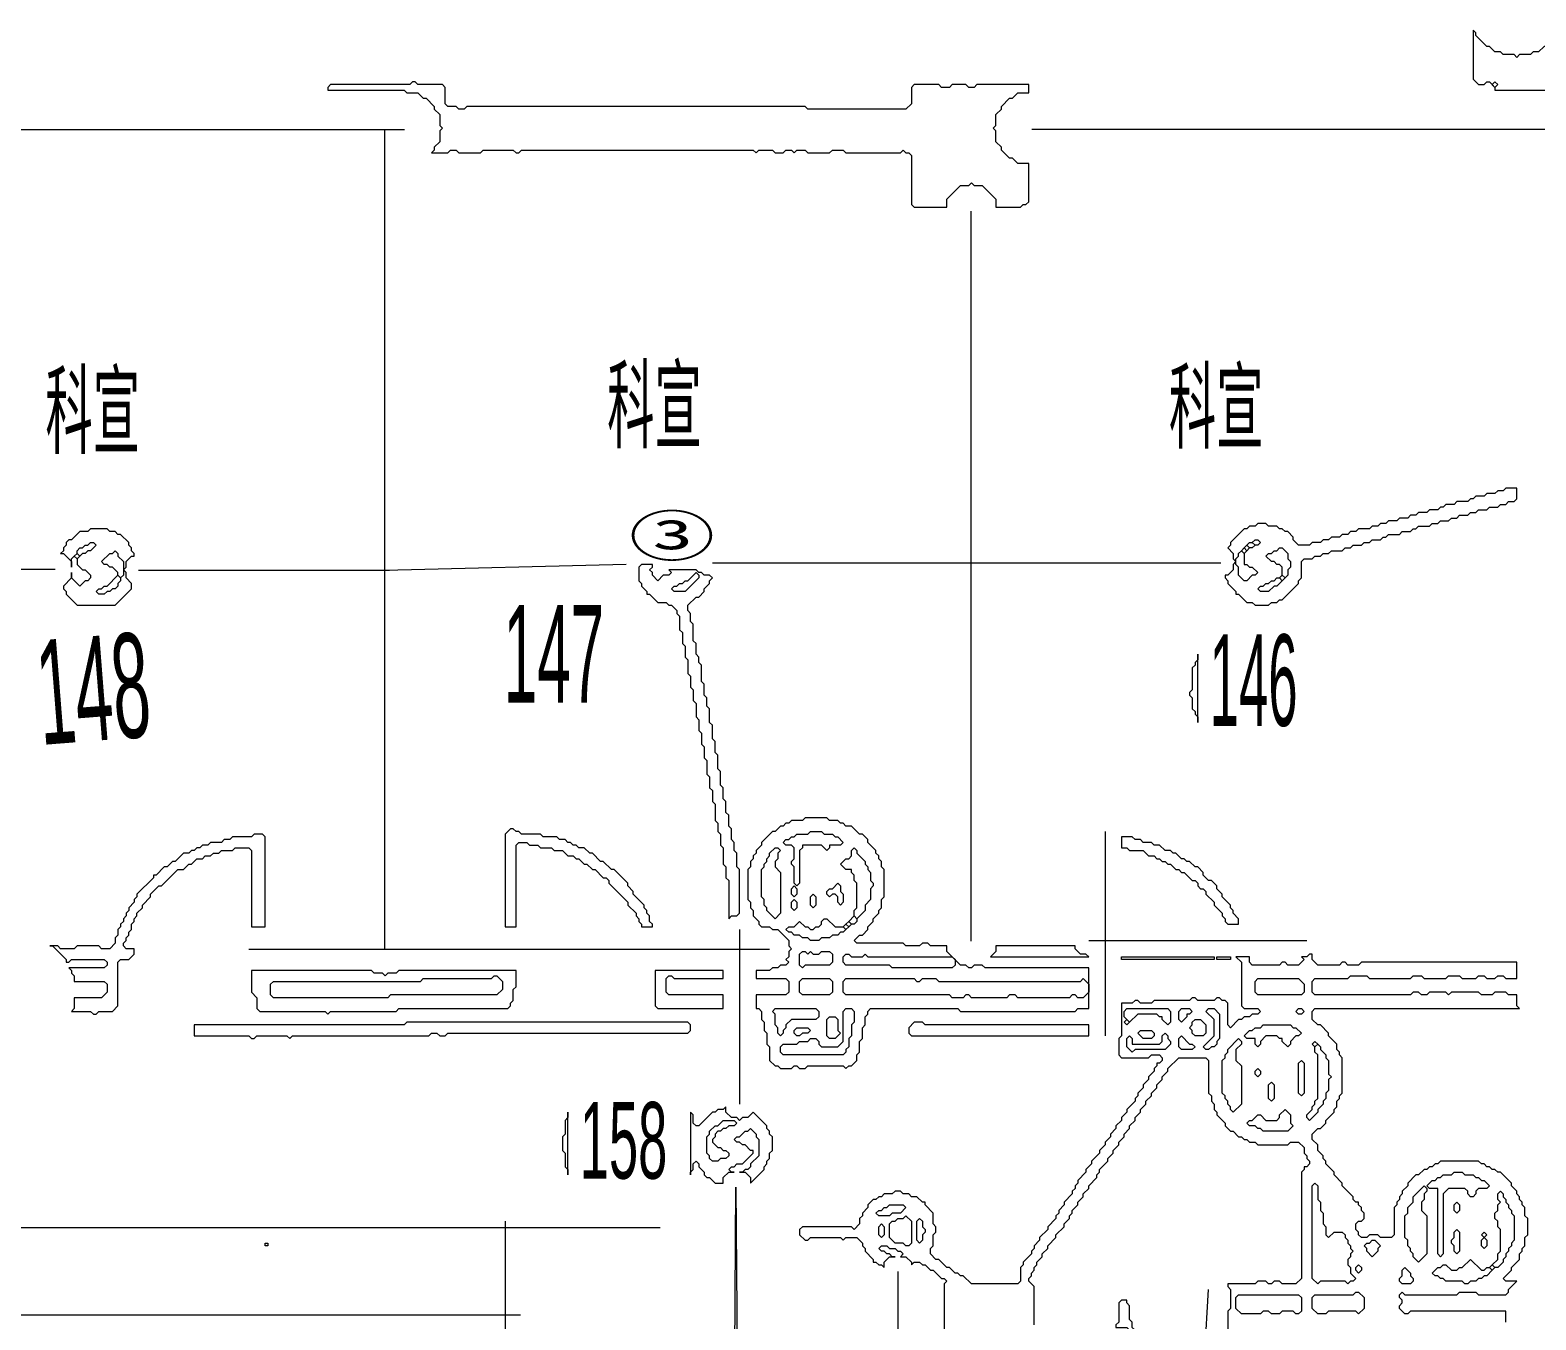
# Model space of a CAD drawing. Header units: millimetres. Extents: x 1 to 419, y 0 to 297.
# Drawn here: x 251.41 to 299.77, y 185.29 to 226.73 of the extents above; entities that cross this region are included whole.
import ezdxf

# ---------------------------------------------------------------- set-up
doc = ezdxf.new("R2010")
doc.units = ezdxf.units.MM
for name, color, linetype, lineweight in [('OCR_TEXT', 6, 'CONTINUOUS', 0), ('TRACE_CURVE', 6, 'CONTINUOUS', 0), ('TRACE_STRAIGHT', 5, 'CONTINUOUS', 0), ('TRACE_TEXT_SYMBOL', 6, 'CONTINUOUS', 0)]:
    doc.layers.add(name, color=color, linetype=linetype, lineweight=lineweight)
doc.styles.add('wqy-unicode', font='wqy-unicode')

msp = doc.modelspace()

# ---------------------------------------------------------------- linework, layer by layer
at = {"layer": 'TRACE_CURVE', "color": 6}
for points in [[(292.498, 197.042), (292.411, 196.955), (292.236, 196.955), (292.323, 196.867), (292.148, 196.692), (291.798, 196.692), (291.71, 196.779), (291.622, 196.779), (291.535, 196.692), (290.659, 196.692), (290.572, 196.779), (290.572, 196.955), (290.134, 196.955), (290.309, 196.779), (290.309, 195.378), (290.396, 195.291), (290.834, 195.291), (290.922, 195.203), (290.834, 195.116), (290.659, 195.116), (290.572, 195.028), (290.396, 195.028), (290.309, 194.94), (290.221, 194.94), (289.959, 194.678), (289.871, 194.765), (289.871, 195.466), (289.783, 195.553), (289.696, 195.553), (289.608, 195.641), (289.521, 195.641), (289.433, 195.553), (288.908, 195.553), (288.82, 195.641), (288.733, 195.641), (288.645, 195.553), (287.506, 195.553), (287.419, 195.466), (287.069, 195.466), (286.981, 195.553), (286.893, 195.553), (286.806, 195.466), (286.456, 195.466), (286.456, 194.415), (286.368, 194.327), (286.368, 193.802), (286.456, 193.714), (287.331, 193.714), (287.419, 193.802), (287.682, 193.802), (287.769, 193.714), (287.769, 193.627), (287.682, 193.539), (287.594, 193.539), (287.594, 193.452), (287.506, 193.364), (287.506, 193.277), (287.331, 193.101), (287.331, 193.014), (287.156, 192.839), (287.156, 192.751), (286.981, 192.576), (286.981, 192.488), (286.893, 192.401)], [(297.928, 195.816), (297.052, 195.816), (296.965, 195.729), (296.877, 195.816), (296.351, 195.816), (296.264, 195.729), (296.089, 195.729), (296.001, 195.816), (295.826, 195.816), (295.738, 195.729), (292.673, 195.729), (292.586, 195.816), (292.586, 196.166), (292.673, 196.254), (293.724, 196.254), (293.812, 196.342), (294.337, 196.342), (294.425, 196.254), (295.738, 196.254), (295.826, 196.342), (296.089, 196.342), (296.176, 196.254), (296.877, 196.254), (296.965, 196.342), (297.315, 196.342), (297.402, 196.254), (297.84, 196.254), (297.928, 196.342), (298.103, 196.342), (298.191, 196.254), (298.453, 196.254), (298.541, 196.342), (298.716, 196.342), (298.804, 196.254), (299.154, 196.254), (299.154, 196.779), (294.162, 196.779), (294.075, 196.692), (293.724, 196.692), (293.637, 196.779), (293.549, 196.779), (293.462, 196.692), (292.761, 196.692), (292.586, 196.867), (292.586, 197.042), (292.498, 197.042)], [(294.775, 187.934), (294.688, 188.022), (294.425, 188.022), (294.337, 187.934), (294.162, 187.934), (294.075, 188.022), (294.075, 188.11), (293.987, 188.197), (293.987, 188.372), (294.075, 188.46), (294.162, 188.46), (294.25, 188.548), (294.25, 188.723), (294.162, 188.81), (294.162, 188.898), (294.075, 188.985), (294.075, 189.073), (293.987, 189.073), (293.899, 189.161), (293.899, 189.248), (293.549, 189.598), (293.549, 189.686), (293.286, 189.949), (293.286, 190.036), (293.024, 190.299), (293.024, 190.387), (292.936, 190.474), (292.936, 190.562), (292.761, 190.737), (292.761, 190.912), (292.586, 191.087), (292.586, 191.262), (292.761, 191.437), (292.849, 191.437), (293.024, 191.613), (293.024, 191.7), (293.286, 191.963), (293.286, 192.05), (293.374, 192.138), (293.374, 192.313), (293.462, 192.401), (293.462, 192.488), (293.549, 192.576), (293.549, 193.714), (293.462, 193.802), (293.462, 193.89), (293.374, 193.977), (293.374, 194.152), (293.111, 194.415), (293.111, 194.503), (292.849, 194.765), (292.761, 194.765), (292.586, 194.94), (292.586, 195.203), (292.673, 195.291), (299.241, 195.291), (299.154, 195.378), (299.154, 195.729), (298.891, 195.729), (298.804, 195.816), (298.453, 195.816), (298.366, 195.729), (298.015, 195.729), (297.928, 195.816)], [(285.667, 189.861), (285.667, 189.949), (285.755, 190.036), (285.755, 190.124), (286.018, 190.387), (286.018, 190.474), (286.193, 190.649), (286.193, 190.737), (286.368, 190.912), (286.368, 191), (286.543, 191.175), (286.543, 191.262), (286.718, 191.437), (286.718, 191.525), (286.893, 191.7), (286.893, 191.788), (287.069, 191.963), (287.069, 192.05), (287.244, 192.226), (287.244, 192.313), (287.419, 192.488), (287.419, 192.576), (287.594, 192.751), (287.594, 192.839), (287.769, 193.014), (287.769, 193.101), (287.944, 193.277), (287.944, 193.364), (288.295, 193.714), (289.17, 193.714), (289.258, 193.627), (289.258, 192.576), (289.346, 192.488), (289.346, 192.313), (289.433, 192.226), (289.433, 192.05), (289.521, 191.963), (289.521, 191.875), (289.783, 191.613), (289.783, 191.525), (289.959, 191.35), (290.046, 191.35), (290.221, 191.175), (290.309, 191.175), (290.396, 191.087), (290.484, 191.087), (290.572, 191), (290.747, 191), (290.834, 190.912), (291.798, 190.912), (291.885, 191), (292.148, 191), (292.323, 190.824), (292.323, 190.649), (292.411, 190.562), (292.411, 190.474), (292.498, 190.387), (292.498, 190.299), (292.411, 190.211), (292.323, 190.211), (292.323, 190.124), (292.236, 190.036), (292.236, 186.621), (292.06, 186.446)], [(286.893, 192.401), (286.893, 192.313), (286.631, 192.05), (286.631, 191.963), (286.456, 191.788), (286.456, 191.7), (286.28, 191.525), (286.28, 191.437), (286.105, 191.262), (286.105, 191.175), (285.93, 191), (285.93, 190.912), (285.755, 190.737), (285.755, 190.649), (285.492, 190.387), (285.492, 190.299), (285.317, 190.124), (285.317, 190.036), (285.054, 189.774), (285.054, 189.686), (284.967, 189.598), (284.967, 189.511), (284.879, 189.423), (284.879, 189.336), (284.617, 189.073), (284.617, 188.985), (284.441, 188.81), (284.441, 188.723), (284.354, 188.635), (284.354, 188.548), (284.091, 188.285), (284.091, 188.197), (283.828, 187.934), (283.828, 187.847), (283.653, 187.672), (283.653, 187.584), (283.566, 187.497), (283.566, 187.409), (283.303, 187.146), (283.303, 187.059), (283.215, 186.971), (283.215, 186.533), (283.128, 186.446), (281.639, 186.446), (281.376, 186.708), (281.289, 186.708), (281.201, 186.796), (281.114, 186.796), (280.938, 186.971), (280.851, 186.971), (280.588, 187.234), (280.501, 187.234), (280.325, 187.409), (280.325, 187.584), (280.413, 187.672), (280.413, 188.022), (280.501, 188.11), (280.501, 188.285), (280.413, 188.372), (280.413, 188.723), (280.15, 188.985), (280.15, 189.073), (280.063, 189.073), (279.888, 189.248)], [(295.388, 186.008), (295.388, 186.095), (295.476, 186.183), (295.563, 186.095), (297.227, 186.095), (297.315, 186.183), (297.84, 186.183), (297.928, 186.095), (298.804, 186.095), (298.891, 186.183), (298.891, 186.271), (299.154, 186.533), (298.804, 186.533), (298.716, 186.621), (298.979, 186.884), (298.979, 186.971), (299.241, 187.234), (299.241, 187.409), (299.329, 187.497), (299.329, 187.584), (299.417, 187.672), (299.417, 187.934), (299.504, 188.022), (299.504, 188.548), (299.417, 188.635), (299.417, 188.898), (299.329, 188.985), (299.329, 189.073), (299.241, 189.161), (299.241, 189.248), (299.154, 189.336), (299.154, 189.423), (298.979, 189.598), (298.979, 189.686), (298.628, 190.036), (298.541, 190.036), (298.453, 190.124), (298.366, 190.124), (298.278, 190.211), (298.191, 190.211), (298.103, 190.299), (298.015, 190.299), (297.928, 190.387), (296.702, 190.387), (296.614, 190.299), (296.527, 190.299), (296.439, 190.211), (296.351, 190.211), (296.264, 190.124), (296.176, 190.124), (296.001, 189.949), (295.914, 189.949), (295.651, 189.686), (295.651, 189.598), (295.476, 189.423), (295.476, 189.336), (295.388, 189.248), (295.388, 189.161), (295.301, 189.073), (295.301, 188.985), (295.213, 188.898), (295.213, 188.022), (295.125, 187.934), (294.775, 187.934)], [(283.653, 185.132), (283.653, 186.358), (283.478, 186.533), (283.478, 186.621), (283.566, 186.708), (283.566, 186.796), (283.653, 186.884), (283.653, 186.971), (283.741, 187.059), (283.741, 187.146), (283.916, 187.321), (283.916, 187.409), (284.091, 187.584), (284.091, 187.672), (284.354, 187.934), (284.354, 188.022), (284.617, 188.285), (284.617, 188.372), (284.792, 188.548), (284.792, 188.635), (284.879, 188.723), (284.879, 188.81), (285.054, 188.985), (285.054, 189.073), (285.23, 189.248), (285.23, 189.336), (285.405, 189.511), (285.405, 189.598), (285.667, 189.861)], [(279.888, 189.248), (279.712, 189.248), (279.625, 189.336), (279.45, 189.336), (279.362, 189.423), (279.187, 189.423), (279.099, 189.336), (278.837, 189.336), (278.749, 189.248), (278.661, 189.248), (278.574, 189.161), (278.486, 189.161), (278.311, 188.985), (278.311, 188.898), (278.136, 188.723), (278.136, 188.635), (278.048, 188.548), (278.048, 188.372), (277.873, 188.197), (277.786, 188.285), (276.209, 188.285), (276.122, 188.197), (276.122, 188.022), (276.297, 187.847), (276.385, 187.847), (276.472, 187.934), (277.435, 187.934), (277.523, 187.847), (277.611, 187.934), (277.961, 187.934), (278.136, 187.759), (278.136, 187.672), (278.224, 187.584), (278.224, 187.497), (278.486, 187.234), (278.486, 187.146), (278.574, 187.146), (278.661, 187.059), (278.749, 187.059), (278.837, 186.971), (278.837, 187.146), (279.012, 187.321), (279.187, 187.321), (279.099, 187.321), (279.012, 187.409), (278.924, 187.409), (278.837, 187.497), (278.749, 187.497), (278.661, 187.584), (278.749, 187.672), (278.924, 187.672), (279.012, 187.584), (279.187, 187.584), (279.275, 187.497), (279.362, 187.497), (279.45, 187.409), (279.362, 187.321), (279.537, 187.321), (279.712, 187.146), (279.712, 187.059), (279.8, 187.146), (279.975, 187.146), (280.063, 187.059), (280.15, 187.059)], [(280.15, 187.059), (280.325, 186.884), (280.413, 186.884), (280.676, 186.621), (280.763, 186.621), (280.851, 186.533), (280.763, 186.446), (280.763, 177.426)], [(292.06, 186.446), (291.622, 186.446), (291.535, 186.533), (291.36, 186.533), (291.272, 186.446), (291.185, 186.446), (291.097, 186.533), (290.834, 186.533), (290.747, 186.446), (289.871, 186.446), (289.871, 186.358), (289.959, 186.271), (289.959, 185.658), (289.871, 185.57), (289.871, 184.869)], [(298.804, 185.22), (298.804, 185.57), (295.738, 185.57), (295.651, 185.482), (295.563, 185.482), (295.388, 185.658), (295.388, 185.745), (295.476, 185.833), (295.476, 185.92), (295.388, 186.008)]]:
    msp.add_lwpolyline(points, dxfattribs=at)
for points in [[(290.747, 196.166), (290.834, 196.254), (292.148, 196.254), (292.323, 196.079), (292.323, 195.816), (292.236, 195.729), (290.834, 195.729), (290.747, 195.816)], [(286.543, 195.203), (286.631, 195.291), (287.944, 195.291), (288.032, 195.203), (288.032, 194.853), (287.944, 194.765), (287.769, 194.94), (287.769, 195.028), (287.682, 195.028), (287.594, 195.116), (286.981, 195.116), (286.718, 194.853), (286.543, 195.028)], [(286.543, 194.853), (286.631, 194.94), (286.718, 194.853), (286.631, 194.765)], [(288.295, 195.203), (288.382, 195.291), (288.645, 195.291), (288.733, 195.203), (288.645, 195.116), (288.557, 195.116), (288.557, 195.028), (288.382, 194.853), (288.295, 194.94)], [(288.733, 194.853), (288.82, 194.94), (288.995, 194.94), (289.17, 194.765), (289.17, 194.503), (289.083, 194.415), (288.82, 194.415), (288.733, 194.503), (288.733, 194.59), (288.645, 194.678), (288.733, 194.765)], [(289.17, 195.203), (289.258, 195.291), (289.433, 195.291), (289.608, 195.116), (289.608, 194.327), (289.521, 194.24), (289.521, 194.152), (289.433, 194.065), (289.346, 194.065), (289.258, 193.977), (289.17, 193.977), (289.083, 194.065), (289.433, 194.415), (289.433, 194.94)], [(292.06, 195.203), (292.148, 195.291), (292.236, 195.291), (292.323, 195.203), (292.236, 195.116), (292.148, 195.116)], [(287.769, 194.415), (287.857, 194.503), (287.944, 194.415), (287.944, 194.327), (288.032, 194.24), (288.032, 194.152), (287.857, 193.977), (286.893, 193.977), (286.806, 193.89), (286.631, 194.065), (286.631, 194.327), (286.718, 194.415), (286.806, 194.327), (286.806, 194.152), (287.682, 194.152), (287.769, 194.24)], [(286.981, 194.503), (287.069, 194.59), (287.419, 194.59), (287.506, 194.503), (287.506, 194.415), (287.419, 194.327), (287.156, 194.327)], [(288.295, 194.327), (288.382, 194.415), (288.645, 194.152), (288.733, 194.152), (288.82, 194.065), (288.733, 193.977), (288.382, 193.977), (288.295, 194.065)], [(290.922, 194.678), (291.009, 194.765), (291.885, 194.765), (291.973, 194.678), (292.06, 194.678), (292.236, 194.503), (292.148, 194.415), (292.06, 194.415), (291.885, 194.24), (291.885, 194.152), (291.798, 194.065), (291.622, 194.24), (291.622, 194.327), (291.535, 194.327), (291.447, 194.415), (291.097, 194.415), (290.922, 194.24), (290.922, 194.152), (290.834, 194.065), (290.747, 194.152), (290.747, 194.327), (290.484, 194.327), (290.396, 194.415), (290.572, 194.59), (290.659, 194.59), (290.747, 194.678)], [(290.221, 194.327), (290.309, 194.24), (290.309, 194.152), (290.134, 193.977), (290.134, 193.627), (290.309, 193.452), (290.309, 192.226), (290.046, 191.963), (289.959, 192.05), (289.959, 192.138), (289.871, 192.226), (289.871, 192.313), (289.783, 192.401), (289.783, 192.488), (289.696, 192.576), (289.696, 193.627), (289.783, 193.714), (289.783, 193.802), (289.871, 193.89), (289.871, 193.977)], [(292.673, 194.065), (292.761, 194.152), (292.849, 194.065), (292.849, 193.977), (293.024, 193.802), (293.024, 193.714), (293.111, 193.627), (293.111, 193.189), (293.199, 193.101), (293.111, 193.014), (293.111, 192.664), (293.024, 192.576), (293.024, 192.401), (292.936, 192.313), (292.936, 192.226), (292.761, 192.05), (292.761, 191.963), (292.498, 191.7), (292.411, 191.788), (292.411, 191.875), (292.586, 192.05), (292.586, 192.138), (292.673, 192.226), (292.673, 192.313), (292.761, 192.401), (292.761, 193.802), (292.673, 193.89)], [(292.586, 194.152), (292.673, 194.24), (292.761, 194.152), (292.673, 194.065)], [(292.148, 193.539), (292.236, 193.627), (292.323, 193.539), (292.323, 192.576), (292.236, 192.488), (292.148, 192.576)], [(290.747, 193.277), (290.834, 193.364), (290.922, 193.277), (290.922, 193.189), (290.834, 193.101), (290.747, 193.189)], [(291.185, 192.839), (291.272, 192.926), (291.36, 192.839), (291.36, 192.401), (291.272, 192.313), (291.185, 192.401)], [(291.71, 192.05), (291.885, 191.875), (291.885, 191.613), (291.973, 191.525), (291.798, 191.35), (291.009, 191.35), (290.922, 191.437), (290.834, 191.437), (290.747, 191.525), (290.572, 191.525), (290.484, 191.613), (290.572, 191.7), (290.659, 191.7), (290.834, 191.875), (290.922, 191.875), (291.097, 191.7), (291.447, 191.7), (291.535, 191.788), (291.535, 191.875)], [(292.586, 189.598), (292.673, 189.686), (292.761, 189.598), (292.761, 189.161), (292.849, 189.073), (292.849, 188.81), (292.936, 188.723), (292.936, 188.372), (293.024, 188.285), (293.024, 188.022), (293.111, 187.934), (293.286, 188.11), (293.549, 188.11), (293.637, 188.022), (293.637, 187.934), (293.724, 187.847), (293.724, 187.759), (293.812, 187.672), (293.812, 187.584), (293.899, 187.497), (293.812, 187.409), (293.812, 187.321), (293.724, 187.234), (293.724, 187.059), (293.812, 186.971), (293.812, 186.796), (293.987, 186.621), (293.899, 186.533), (293.812, 186.533), (293.724, 186.446), (293.637, 186.533), (292.849, 186.533), (292.761, 186.446), (292.586, 186.621)], [(296.176, 189.598), (296.264, 189.511), (296.264, 189.423), (296.176, 189.336), (296.176, 189.161), (296.089, 189.073), (296.089, 188.81), (296.264, 188.635), (296.264, 187.409), (296.001, 187.146), (295.826, 187.321), (295.826, 187.409), (295.738, 187.497), (295.738, 187.584), (295.651, 187.672), (295.651, 187.847), (295.563, 187.934), (295.563, 188.635), (295.651, 188.723), (295.651, 188.898), (295.826, 189.073), (295.826, 189.248)], [(297.052, 189.949), (297.14, 190.036), (297.402, 190.036), (297.49, 189.949), (297.753, 189.949), (297.84, 189.861), (297.928, 189.861), (298.015, 189.774), (298.103, 189.774), (298.278, 189.598), (298.191, 189.511), (297.928, 189.511), (297.84, 189.423), (297.84, 189.336), (297.753, 189.248), (297.665, 189.248), (297.578, 189.336), (297.578, 189.423), (297.49, 189.511), (296.965, 189.511), (296.789, 189.336), (296.789, 187.409), (296.702, 187.321), (296.614, 187.409), (296.614, 189.511), (296.351, 189.511), (296.264, 189.598), (296.439, 189.774), (296.527, 189.774), (296.614, 189.861), (296.702, 189.861), (296.789, 189.949)], [(298.541, 189.336), (298.628, 189.423), (298.716, 189.336), (298.716, 189.248), (298.804, 189.161), (298.804, 189.073), (298.891, 188.985), (298.891, 188.898), (298.979, 188.81), (298.979, 188.723), (299.066, 188.635), (299.066, 187.847), (298.979, 187.759), (298.979, 187.672), (298.891, 187.584), (298.891, 187.497), (298.804, 187.409), (298.804, 187.321), (298.716, 187.234), (298.716, 187.146), (298.541, 186.971), (298.453, 186.971), (298.366, 187.059), (298.541, 187.234), (298.541, 187.409), (298.628, 187.497), (298.628, 188.197), (298.541, 188.285), (298.541, 188.46), (298.453, 188.548), (298.453, 188.723), (298.541, 188.81), (298.541, 188.985), (298.628, 189.073), (298.541, 189.161)], [(278.924, 188.898), (279.012, 188.985), (279.45, 188.985), (279.537, 188.898), (279.362, 188.723), (279.099, 188.723), (279.012, 188.635), (278.661, 188.635), (278.574, 188.723), (278.661, 188.81), (278.749, 188.81), (278.837, 188.898)], [(279.45, 188.548), (279.537, 188.635), (279.712, 188.46), (279.712, 187.759), (279.625, 187.672), (279.537, 187.672), (279.45, 187.759), (279.187, 187.759), (279.012, 187.934), (279.012, 188.372), (279.099, 188.46), (279.187, 188.46), (279.275, 188.548)], [(297.14, 188.985), (297.227, 189.073), (297.315, 188.985), (297.315, 188.81), (297.227, 188.723), (297.14, 188.81)], [(278.661, 188.285), (278.749, 188.372), (278.837, 188.285), (278.837, 188.022), (278.749, 187.934), (278.661, 188.022)], [(279.888, 188.46), (279.975, 188.548), (280.063, 188.46), (280.063, 188.285), (280.15, 188.197), (280.15, 188.11), (280.063, 188.022), (280.063, 187.847), (279.975, 187.759), (279.888, 187.847)], [(297.14, 188.11), (297.227, 188.197), (297.315, 188.11), (297.315, 187.497), (297.227, 187.409), (297.14, 187.497), (297.14, 187.672), (297.052, 187.759), (297.052, 187.847), (297.14, 187.934)], [(294.425, 187.759), (294.512, 187.847), (294.6, 187.847), (294.775, 187.672), (294.688, 187.584), (294.688, 187.497), (294.512, 187.321), (294.337, 187.497), (294.337, 187.584), (294.25, 187.672), (294.337, 187.759)], [(298.015, 188.022), (298.103, 188.11), (298.191, 188.022), (298.103, 187.934)], [(298.015, 187.847), (298.103, 187.934), (298.191, 187.847), (298.191, 187.672), (298.103, 187.584), (298.015, 187.672)], [(297.665, 187.234), (298.015, 186.884), (298.103, 186.884), (298.191, 186.971), (298.278, 186.971), (298.366, 186.884), (298.191, 186.708), (298.103, 186.708), (298.015, 186.621), (297.928, 186.621), (297.84, 186.533), (297.665, 186.533), (297.578, 186.446), (297.49, 186.446), (297.402, 186.533), (296.877, 186.533), (296.789, 186.621), (296.702, 186.621), (296.614, 186.708), (296.527, 186.708), (296.439, 186.796), (296.614, 186.971), (296.702, 186.971), (296.789, 187.059), (296.877, 187.059), (297.052, 186.884), (297.227, 186.884), (297.315, 186.971), (297.402, 186.971)], [(293.987, 186.971), (294.075, 187.059), (294.162, 186.971), (294.162, 186.884), (294.075, 186.796), (293.987, 186.884)], [(295.476, 186.884), (295.563, 186.971), (295.738, 186.796), (295.738, 186.708), (295.826, 186.621), (295.826, 186.533), (295.738, 186.446), (295.476, 186.446), (295.388, 186.533), (295.388, 186.621), (295.476, 186.708)], [(298.278, 186.971), (298.366, 187.059), (298.453, 186.971), (298.366, 186.884)], [(293.899, 186.095), (293.987, 186.183), (294.075, 186.183), (294.25, 186.008), (294.25, 185.658), (294.075, 185.482), (293.987, 185.57), (293.111, 185.57), (293.024, 185.482), (292.761, 185.482), (292.586, 185.658), (292.586, 186.008), (292.673, 186.095)], [(290.134, 186.008), (290.221, 186.095), (292.148, 186.095), (292.236, 186.008), (292.236, 185.57), (292.148, 185.482), (292.06, 185.482), (291.973, 185.57), (291.622, 185.57), (291.535, 185.482), (291.272, 185.482), (291.185, 185.57), (291.009, 185.57), (290.922, 185.482), (290.309, 185.482), (290.134, 185.658)]]:
    msp.add_lwpolyline(points, close=True, dxfattribs=at)
at = {"layer": 'TRACE_STRAIGHT', "color": 5}
for p, q in [((246.3, 223.534), (263.428, 223.534)), ((262.795, 223.534), (262.795, 197.202)), ((283.577, 223.543), (300.301, 223.543)), ((281.62, 220.913), (281.62, 197.454)), ((236.247, 209.415), (252.214, 209.415)), ((262.795, 209.376), (270.551, 209.571)), ((273.322, 209.614), (289.644, 209.614)), ((254.89, 209.377), (262.946, 209.379)), ((285.93, 200.983), (285.93, 194.415)), ((274.195, 197.83), (274.195, 192.226)), ((285.405, 197.48), (292.411, 197.48)), ((258.431, 197.202), (275.157, 197.202)), ((273.916, 166.529), (274.077, 189.558)), ((274.077, 189.558), (274.127, 182.155)), ((244.707, 188.254), (271.647, 188.254)), ((266.669, 188.46), (266.669, 143.524)), ((279.272, 186.845), (279.272, 167.959)), ((288.557, 174.798), (289.258, 186.271)), ((246.249, 185.448), (267.158, 185.448))]:
    msp.add_line(p, q, dxfattribs=at)
at = {"layer": 'TRACE_TEXT_SYMBOL', "color": 6}
for points in [[(297.753, 226.73), (297.753, 225.154), (297.928, 224.978), (298.103, 224.978), (298.191, 225.066), (298.278, 225.066), (298.453, 224.891), (298.453, 224.803), (300.292, 224.803)], [(301.431, 226.38), (301.343, 226.467), (300.643, 226.467), (300.555, 226.38), (300.292, 226.38), (300.117, 226.204), (300.03, 226.204), (299.854, 226.029), (299.679, 226.029), (299.592, 225.942), (299.241, 225.942), (299.154, 225.854), (299.066, 225.942), (298.716, 225.942), (298.628, 226.029), (298.453, 226.029), (298.278, 226.204), (298.191, 226.204), (297.84, 226.555), (297.84, 226.642), (297.753, 226.73)], [(263.686, 225.066), (263.599, 224.978), (261.059, 224.978), (260.971, 224.891), (260.971, 224.803), (263.424, 224.803), (263.511, 224.716), (263.861, 224.716), (264.037, 224.541), (264.124, 224.541), (264.387, 224.278), (264.387, 224.19), (264.562, 224.015), (264.562, 223.665), (264.65, 223.577), (264.562, 223.49), (264.562, 223.139), (264.387, 222.964), (264.387, 222.877), (264.299, 222.789), (264.825, 222.789), (264.912, 222.877), (265.087, 222.877), (265.175, 222.789), (265.876, 222.789), (265.963, 222.877), (266.927, 222.877), (267.014, 222.789), (267.102, 222.789), (267.189, 222.877), (274.633, 222.877), (274.721, 222.789), (274.808, 222.877), (275.246, 222.877), (275.334, 222.789), (275.596, 222.789), (275.684, 222.877), (275.859, 222.877), (275.947, 222.789), (276.034, 222.877), (276.297, 222.877), (276.385, 222.789), (277.085, 222.789), (277.173, 222.877), (277.523, 222.877), (277.611, 222.789), (279.362, 222.789), (279.45, 222.877), (279.537, 222.789), (279.625, 222.789), (279.712, 222.701), (279.712, 221.125), (279.8, 221.038), (280.851, 221.038), (280.851, 221.3), (281.289, 221.738), (281.551, 221.738), (281.639, 221.826), (281.727, 221.738), (281.989, 221.738), (282.427, 221.3), (282.427, 221.038), (283.215, 221.038), (283.303, 221.125)], [(283.303, 221.125), (283.39, 221.125), (283.478, 221.213), (283.478, 222.439), (283.128, 222.439), (282.953, 222.614), (282.865, 222.614), (282.602, 222.877), (282.602, 222.964), (282.427, 223.139), (282.427, 223.49), (282.34, 223.577), (282.427, 223.665), (282.427, 224.015), (282.602, 224.19), (282.602, 224.278), (282.865, 224.541), (282.953, 224.541), (283.128, 224.716), (283.478, 224.716), (283.478, 224.978), (281.814, 224.978), (281.727, 224.891), (281.551, 224.891), (281.464, 224.978), (281.026, 224.978), (280.938, 224.891), (280.676, 224.891), (280.588, 224.978), (279.8, 224.978), (279.712, 224.891), (279.712, 224.365), (279.537, 224.19), (276.385, 224.19), (276.297, 224.278), (265.438, 224.278), (265.35, 224.19), (265.175, 224.19), (265.087, 224.278), (264.825, 224.278), (264.737, 224.365), (264.737, 224.891), (264.65, 224.978), (263.861, 224.978), (263.774, 225.066), (263.686, 225.066)], [(298.804, 212.017), (298.716, 211.93), (298.541, 211.93), (298.453, 211.842), (298.191, 211.842), (298.103, 211.755), (297.84, 211.755), (297.753, 211.667), (297.665, 211.667), (297.578, 211.58), (297.227, 211.58), (297.14, 211.492), (296.877, 211.492), (296.789, 211.404), (296.702, 211.404), (296.614, 211.317), (296.351, 211.317), (296.264, 211.229), (296.001, 211.229), (295.914, 211.142), (295.738, 211.142), (295.651, 211.054), (295.388, 211.054), (295.301, 210.967), (295.038, 210.967), (294.95, 210.879), (294.775, 210.879), (294.688, 210.791), (294.512, 210.791), (294.425, 210.704), (294.075, 210.704), (293.987, 210.616), (293.812, 210.616), (293.724, 210.529), (293.549, 210.529), (293.462, 210.441), (293.199, 210.441), (293.111, 210.354), (292.936, 210.354), (292.849, 210.266), (292.586, 210.266), (292.498, 210.178), (292.148, 210.178), (291.973, 210.354), (291.973, 210.441), (291.798, 210.616), (291.71, 210.616), (291.622, 210.704), (291.535, 210.704), (291.447, 210.791), (291.185, 210.791), (291.097, 210.879), (290.834, 210.879), (290.747, 210.791), (290.572, 210.791), (290.484, 210.704), (290.396, 210.704), (289.959, 210.266), (289.959, 210.178), (289.871, 210.091), (290.046, 209.916), (290.046, 209.74), (290.134, 209.653), (290.046, 209.565)], [(298.804, 211.492), (298.891, 211.58), (299.066, 211.58), (299.154, 211.667), (299.154, 212.017), (298.804, 212.017)], [(290.046, 209.565), (290.046, 209.39), (289.871, 209.215), (289.783, 209.215), (289.783, 209.127), (289.871, 209.04), (289.871, 208.952), (290.134, 208.69), (290.134, 208.602), (290.221, 208.602), (290.484, 208.339), (290.659, 208.339), (290.747, 208.252), (291.185, 208.252), (291.272, 208.339), (291.447, 208.339), (291.535, 208.427), (291.622, 208.427), (292.148, 208.952), (292.148, 209.04), (292.236, 209.127), (292.236, 209.653), (292.323, 209.74), (292.586, 209.74), (292.673, 209.828), (292.849, 209.828), (292.936, 209.916), (293.111, 209.916), (293.199, 210.003), (293.549, 210.003), (293.637, 210.091), (293.812, 210.091), (293.899, 210.178), (294.162, 210.178), (294.25, 210.266), (294.425, 210.266), (294.512, 210.354), (294.775, 210.354), (294.863, 210.441), (294.95, 210.441), (295.038, 210.529), (295.388, 210.529), (295.476, 210.616), (295.738, 210.616), (295.826, 210.704), (295.914, 210.704), (296.001, 210.791), (296.351, 210.791), (296.439, 210.879), (296.614, 210.879), (296.702, 210.967), (296.965, 210.967), (297.052, 211.054), (297.227, 211.054), (297.315, 211.142), (297.578, 211.142), (297.665, 211.229), (297.84, 211.229), (297.928, 211.317), (298.191, 211.317), (298.278, 211.404), (298.541, 211.404), (298.628, 211.492), (298.804, 211.492)], [(271.043, 209.565), (270.955, 209.478), (270.955, 209.04), (271.043, 208.952), (271.043, 208.865), (271.218, 208.69), (271.218, 208.602), (271.305, 208.602), (271.568, 208.339), (271.831, 208.339), (271.918, 208.252), (272.006, 208.252), (272.181, 208.077), (272.181, 207.989), (272.269, 207.901), (272.269, 207.464), (272.356, 207.376), (272.356, 207.026), (272.444, 206.938), (272.444, 206.588), (272.531, 206.5), (272.531, 206.062), (272.619, 205.975), (272.619, 205.624), (272.706, 205.537), (272.706, 205.187), (272.794, 205.099), (272.794, 204.661), (272.882, 204.574), (272.882, 204.223), (272.969, 204.136), (272.969, 203.785), (273.057, 203.698), (273.057, 203.348), (273.144, 203.26), (273.144, 202.822), (273.232, 202.735), (273.232, 202.384), (273.319, 202.297), (273.319, 201.946), (273.407, 201.859), (273.407, 201.333), (273.495, 201.246), (273.495, 200.983), (273.582, 200.895), (273.582, 200.545), (273.67, 200.458), (273.67, 199.932), (273.757, 199.845), (273.757, 199.494), (273.845, 199.407), (273.845, 198.181), (273.932, 198.268), (274.108, 198.268), (274.195, 198.356), (274.195, 199.757), (274.108, 199.845), (274.108, 200.282), (274.02, 200.37), (274.02, 200.633), (273.932, 200.72), (273.932, 201.071), (273.845, 201.158), (273.845, 201.509)], [(273.845, 201.509), (273.757, 201.596), (273.757, 201.946), (273.67, 202.034), (273.67, 202.384), (273.582, 202.472), (273.582, 202.91), (273.495, 202.997), (273.495, 203.435), (273.407, 203.523), (273.407, 203.873), (273.319, 203.961), (273.319, 204.398), (273.232, 204.486), (273.232, 204.924), (273.144, 205.011), (273.144, 205.274), (273.057, 205.362), (273.057, 205.712), (272.969, 205.8), (272.969, 206.325), (272.882, 206.413), (272.882, 206.588), (272.794, 206.675), (272.794, 207.026), (272.706, 207.113), (272.706, 207.639), (272.619, 207.726), (272.619, 207.989), (272.531, 208.077), (272.531, 208.252), (272.794, 208.514), (272.882, 208.514), (273.057, 208.69), (273.057, 208.777), (273.232, 208.952), (273.232, 209.04), (273.319, 209.127), (273.232, 209.215), (273.057, 209.215), (272.969, 209.303), (272.882, 209.303), (272.794, 209.39), (271.918, 209.39), (272.006, 209.303), (271.918, 209.215), (271.743, 209.215), (271.568, 209.04), (271.393, 209.215), (271.393, 209.303), (271.305, 209.39), (271.393, 209.478), (271.393, 209.565), (271.043, 209.565)], [(276.297, 201.421), (276.209, 201.333), (275.859, 201.333), (275.772, 201.246), (275.684, 201.246), (275.596, 201.158), (275.509, 201.158), (275.334, 200.983), (275.246, 200.983), (274.896, 200.633), (274.896, 200.545), (274.721, 200.37), (274.721, 200.282), (274.633, 200.195), (274.633, 200.107), (274.545, 200.02), (274.545, 199.845), (274.458, 199.757), (274.458, 198.794), (274.545, 198.706), (274.545, 198.531), (274.633, 198.443), (274.633, 198.268), (274.808, 198.093), (274.808, 198.006), (274.896, 197.918), (275.159, 197.918), (275.246, 197.83), (275.421, 197.83), (275.772, 197.48), (275.772, 197.305), (275.859, 197.217), (275.772, 197.13), (275.772, 196.955), (275.684, 196.867), (275.772, 196.779), (275.684, 196.692), (275.509, 196.692), (275.421, 196.604), (275.246, 196.604), (275.159, 196.517), (274.721, 196.517), (274.721, 196.254), (275.684, 196.254), (275.772, 196.166), (275.772, 195.816), (275.684, 195.729), (274.721, 195.729), (274.721, 195.291), (274.808, 195.291), (274.896, 195.203), (274.896, 194.94), (274.983, 194.853), (274.983, 194.59), (275.071, 194.503), (275.071, 194.152), (275.159, 194.065), (275.159, 193.627), (275.334, 193.452), (275.421, 193.452), (275.509, 193.364), (275.859, 193.364), (275.947, 193.452), (276.034, 193.452)], [(278.048, 200.895), (277.786, 201.158), (277.611, 201.158), (277.523, 201.246), (277.435, 201.246), (277.348, 201.333), (277.085, 201.333), (276.998, 201.421), (276.297, 201.421)], [(258.607, 200.895), (258.519, 200.808), (257.906, 200.808), (257.819, 200.72), (257.644, 200.72), (257.556, 200.633), (257.206, 200.633), (257.118, 200.545), (256.943, 200.545), (256.855, 200.458), (256.768, 200.458), (256.68, 200.37), (256.593, 200.37), (256.505, 200.282), (256.33, 200.282), (256.067, 200.02), (255.98, 200.02), (255.805, 199.845), (255.717, 199.845), (255.454, 199.582), (255.367, 199.582), (255.367, 199.494), (254.841, 198.969), (254.841, 198.881), (254.754, 198.794), (254.754, 198.706), (254.579, 198.531), (254.579, 198.443), (254.491, 198.356), (254.491, 198.268), (254.403, 198.181), (254.403, 198.093), (254.316, 198.006), (254.316, 197.918), (254.228, 197.83), (254.228, 197.655), (254.141, 197.568), (254.141, 197.393), (253.966, 197.217), (253.703, 197.217), (253.615, 197.305), (252.915, 197.305), (252.827, 197.217), (252.389, 197.217), (252.302, 197.305), (252.039, 197.305), (252.126, 197.305), (252.564, 196.867), (252.564, 196.779), (252.652, 196.779), (252.739, 196.867), (253.79, 196.867), (253.878, 196.779), (253.878, 196.692), (253.79, 196.604), (252.652, 196.604), (252.739, 196.517), (252.739, 196.429), (252.827, 196.342), (252.827, 196.166), (253.79, 196.166), (253.878, 196.079), (253.878, 195.816), (253.703, 195.641)], [(253.703, 195.641), (252.827, 195.641), (252.827, 195.291), (252.739, 195.203), (253.353, 195.203), (253.44, 195.116), (253.528, 195.116), (253.615, 195.203), (254.053, 195.203), (254.228, 195.378), (254.228, 196.779), (254.316, 196.867), (254.579, 196.867), (254.754, 197.042), (254.754, 197.217), (254.491, 197.217), (254.403, 197.305), (254.403, 197.393), (254.491, 197.48), (254.491, 197.568), (254.579, 197.655), (254.579, 197.743), (254.666, 197.83), (254.666, 198.006), (254.754, 198.093), (254.754, 198.181), (254.841, 198.268), (254.841, 198.356), (255.016, 198.531), (255.016, 198.619), (255.279, 198.881), (255.279, 198.969), (255.542, 199.232), (255.629, 199.232), (256.155, 199.757), (256.33, 199.757), (256.505, 199.932), (256.593, 199.932), (256.768, 200.107), (256.943, 200.107), (257.031, 200.195), (257.206, 200.195), (257.293, 200.282), (257.468, 200.282), (257.556, 200.37), (257.906, 200.37), (257.994, 200.458), (258.432, 200.458), (258.519, 200.37), (258.519, 197.918), (258.957, 197.918), (258.957, 200.808), (258.87, 200.895), (258.607, 200.895)], [(266.839, 201.071), (266.664, 200.895), (266.664, 197.918), (267.014, 197.918), (267.014, 200.545), (267.102, 200.633), (267.364, 200.633), (267.452, 200.545), (267.715, 200.545), (267.802, 200.458), (268.153, 200.458), (268.24, 200.37), (268.503, 200.37), (268.678, 200.195), (268.853, 200.195), (268.941, 200.107), (269.028, 200.107), (269.203, 199.932), (269.291, 199.932), (269.466, 199.757), (269.554, 199.757), (269.816, 199.494), (269.904, 199.494), (269.992, 199.407), (269.992, 199.319), (270.605, 198.706), (270.605, 198.619), (270.867, 198.356), (270.867, 198.268), (270.955, 198.181), (270.955, 198.093), (271.043, 198.006), (271.043, 197.918), (271.393, 197.918), (271.393, 198.006), (271.305, 198.093), (271.305, 198.268), (271.218, 198.356), (271.218, 198.443), (271.13, 198.531), (271.13, 198.619), (270.78, 198.969), (270.78, 199.056), (270.605, 199.232), (270.605, 199.319), (270.167, 199.757), (270.079, 199.757), (269.816, 200.02), (269.729, 200.02), (269.466, 200.282), (269.379, 200.282), (269.203, 200.458), (269.028, 200.458), (268.941, 200.545), (268.853, 200.545), (268.766, 200.633), (268.678, 200.633), (268.59, 200.72), (268.415, 200.72), (268.328, 200.808), (267.89, 200.808), (267.802, 200.895), (267.189, 200.895), (267.102, 200.983)], [(267.102, 200.983), (267.014, 200.983), (266.927, 201.071), (266.839, 201.071)], [(276.034, 193.452), (276.122, 193.364), (276.297, 193.364), (276.385, 193.452), (277.523, 193.452), (277.611, 193.364), (277.698, 193.452), (277.786, 193.452), (277.961, 193.627), (277.961, 193.802), (278.048, 193.89), (278.048, 194.24), (278.136, 194.327), (278.136, 194.678), (278.224, 194.765), (278.224, 195.028), (278.311, 195.116), (278.311, 195.203), (278.399, 195.291), (281.201, 195.291), (281.289, 195.203), (284.967, 195.203), (285.054, 195.291), (285.405, 195.291), (285.405, 196.604), (282.077, 196.604), (281.989, 196.692), (281.727, 196.692), (281.639, 196.604), (281.551, 196.604), (281.464, 196.692), (281.289, 196.692), (280.851, 197.13), (280.851, 197.305), (280.325, 197.305), (280.238, 197.393), (280.063, 197.393), (279.975, 197.305), (279.537, 197.305), (279.45, 197.393), (277.961, 197.393), (277.873, 197.48), (278.048, 197.655), (278.136, 197.655), (278.311, 197.83), (278.311, 197.918), (278.486, 198.093), (278.486, 198.181), (278.661, 198.356), (278.661, 198.443), (278.749, 198.531), (278.749, 198.794), (278.837, 198.881), (278.837, 199.757), (278.749, 199.845), (278.749, 200.02), (278.661, 200.107), (278.661, 200.195), (278.574, 200.282), (278.574, 200.37), (278.311, 200.633), (278.311, 200.72), (278.136, 200.895), (278.048, 200.895)], [(273.757, 192.138), (273.67, 192.05), (273.495, 192.05), (273.407, 191.963), (273.319, 191.963), (272.882, 191.525), (272.794, 191.525), (272.706, 191.613), (272.706, 191.875), (272.619, 191.963), (272.619, 189.949), (272.619, 190.036), (272.706, 190.124), (272.706, 190.299), (272.794, 190.387), (272.882, 190.299), (272.882, 190.211), (273.057, 190.036), (273.057, 189.949), (273.144, 189.861), (273.232, 189.861), (273.407, 189.686), (273.67, 189.686), (273.67, 189.861), (273.845, 190.036), (274.02, 190.036), (273.932, 190.036), (273.845, 190.124), (273.932, 190.211), (274.02, 190.211), (274.108, 190.299), (274.283, 190.299), (274.633, 190.649), (274.633, 190.737), (274.545, 190.737), (274.37, 190.912), (274.283, 190.912), (274.195, 191), (274.108, 191), (274.02, 191.087), (274.108, 191.175), (274.195, 191.175), (274.37, 191.35), (274.458, 191.35), (274.545, 191.437), (274.721, 191.262), (274.721, 191.175), (274.808, 191.087), (274.808, 190.562), (274.545, 190.299), (274.545, 190.211), (274.458, 190.124), (274.37, 190.124), (274.283, 190.036), (274.195, 190.036), (274.37, 190.036), (274.545, 189.861), (274.545, 189.686), (274.983, 190.124), (274.983, 190.211), (275.071, 190.299), (275.071, 190.387), (275.159, 190.474), (275.159, 190.649)], [(275.159, 190.649), (275.246, 190.737), (275.246, 191.175), (275.159, 191.262), (275.159, 191.35), (275.071, 191.437), (275.071, 191.525), (274.633, 191.963), (274.458, 191.788), (274.283, 191.788), (274.195, 191.7), (274.108, 191.788), (273.932, 191.788), (273.757, 191.963), (273.757, 192.138)]]:
    msp.add_lwpolyline(points, dxfattribs=at)
for points in [[(298.366, 224.978), (298.453, 225.066), (298.541, 224.978), (298.453, 224.891)], [(253.353, 210.704), (253.265, 210.616), (253.002, 210.616), (252.739, 210.354), (252.652, 210.354), (252.564, 210.266), (252.564, 210.178), (252.477, 210.091), (252.477, 210.003), (252.389, 209.916), (252.477, 209.916), (252.739, 209.653), (252.739, 209.478), (252.739, 209.74), (252.827, 209.828), (252.915, 209.74), (252.915, 209.565), (253.09, 209.39), (253.177, 209.39), (253.353, 209.215), (253.353, 209.127), (253.265, 209.04), (253.177, 209.04), (253.002, 208.865), (252.739, 209.127), (252.739, 209.303), (252.739, 209.127), (252.477, 208.865), (252.477, 208.777), (252.564, 208.69), (252.564, 208.602), (252.915, 208.252), (254.141, 208.252), (254.666, 208.777), (254.666, 208.952), (254.491, 209.127), (254.491, 209.303), (254.403, 209.39), (254.491, 209.478), (254.491, 209.653), (254.666, 209.828), (254.754, 209.828), (254.754, 209.916), (254.666, 210.003), (254.666, 210.091), (254.579, 210.178), (254.579, 210.266), (254.316, 210.529), (254.228, 210.529), (254.141, 210.616), (253.966, 210.616), (253.878, 210.704)], [(252.827, 209.828), (252.915, 209.916), (253.002, 209.828), (252.915, 209.74)], [(253.265, 210.178), (253.353, 210.266), (253.44, 210.266), (253.528, 210.178), (253.353, 210.003), (253.265, 210.003), (253.177, 209.916), (253.09, 209.916), (253.002, 209.828), (252.915, 209.916), (252.915, 210.003), (253.002, 210.091), (253.09, 210.091), (253.177, 210.178)], [(254.053, 209.916), (254.141, 210.003), (254.228, 209.916), (254.228, 209.828), (254.403, 209.653), (254.403, 209.215), (254.316, 209.127), (254.228, 209.215), (254.228, 209.303), (254.053, 209.478), (253.966, 209.478), (253.878, 209.565), (253.79, 209.565), (253.703, 209.653), (253.966, 209.916)], [(290.221, 209.916), (290.309, 210.003), (290.396, 209.916), (290.396, 209.565), (290.484, 209.565), (290.572, 209.478), (290.659, 209.478), (290.834, 209.303), (290.747, 209.215), (290.659, 209.215), (290.484, 209.04), (290.396, 209.04), (290.221, 209.215), (290.221, 209.478), (290.134, 209.565), (290.134, 209.74), (290.221, 209.828)], [(290.309, 210.003), (290.396, 210.091), (290.484, 210.003), (290.396, 209.916)], [(290.396, 210.091), (290.484, 210.178), (290.572, 210.091), (290.484, 210.003)], [(290.484, 210.178), (290.572, 210.266), (290.659, 210.266), (290.747, 210.178), (290.659, 210.091), (290.572, 210.091)], [(290.659, 210.266), (290.747, 210.354), (290.834, 210.354), (290.922, 210.266), (290.834, 210.178), (290.747, 210.178)], [(291.447, 210.003), (291.535, 210.091), (291.622, 210.091), (291.798, 209.916), (291.798, 209.74), (291.885, 209.653), (291.885, 209.478), (291.798, 209.39), (291.798, 209.215), (291.71, 209.127), (291.622, 209.215), (291.622, 209.478), (291.535, 209.565), (291.447, 209.565), (291.36, 209.653), (291.272, 209.653), (291.097, 209.828), (291.185, 209.916), (291.272, 209.916), (291.36, 210.003)], [(254.228, 209.215), (254.316, 209.127), (254.316, 209.04), (254.228, 208.952), (254.228, 208.865), (254.141, 208.777), (254.053, 208.777), (253.966, 208.69), (253.878, 208.69), (253.79, 208.602), (253.615, 208.602), (253.528, 208.69), (253.615, 208.777), (253.703, 208.777), (253.79, 208.865), (253.878, 208.865)], [(272.794, 209.303), (272.882, 209.215), (272.882, 209.127), (272.444, 208.69), (272.093, 208.69), (272.006, 208.777), (272.093, 208.865), (272.181, 208.865), (272.269, 208.952), (272.356, 208.952), (272.444, 209.04), (272.531, 209.04)], [(291.36, 209.04), (291.447, 209.127), (291.535, 209.127), (291.622, 209.04), (291.447, 208.865), (291.36, 208.865), (291.185, 208.69), (290.922, 208.69), (290.834, 208.777), (290.922, 208.865), (291.009, 208.865), (291.097, 208.952), (291.185, 208.952), (291.272, 209.04)], [(291.535, 209.127), (291.622, 209.215), (291.71, 209.127), (291.622, 209.04)], [(288.908, 206.675), (288.908, 206.5), (288.82, 206.413), (288.82, 206.325), (288.733, 206.238), (288.733, 205.537), (288.645, 205.449), (288.645, 205.362), (288.733, 205.274), (288.733, 204.924), (288.82, 204.836), (288.82, 204.749), (288.908, 204.661), (288.908, 204.486)], [(276.385, 200.895), (276.472, 200.983), (276.822, 200.983), (276.91, 200.895), (277.173, 200.895), (277.26, 200.808), (277.348, 200.808), (277.523, 200.633), (277.435, 200.545), (277.085, 200.545), (277.085, 200.458), (276.998, 200.37), (276.822, 200.545), (276.209, 200.545), (276.209, 200.458), (276.122, 200.37), (276.122, 199.319), (276.034, 199.232), (275.947, 199.319), (275.947, 199.845), (275.859, 199.932), (275.859, 200.02), (275.947, 200.107), (275.947, 200.458), (275.859, 200.545), (275.684, 200.545), (275.596, 200.633), (275.684, 200.72), (275.772, 200.72), (275.859, 200.808), (275.947, 200.808), (276.034, 200.895)], [(286.456, 200.808), (286.456, 200.458), (286.631, 200.458), (286.718, 200.37), (287.156, 200.37), (287.331, 200.195), (287.506, 200.195), (287.594, 200.107), (287.682, 200.107), (287.769, 200.02), (287.857, 200.02), (287.944, 199.932), (288.032, 199.932), (288.207, 199.757), (288.295, 199.757), (288.382, 199.669), (288.47, 199.669), (288.733, 199.407), (288.82, 199.407), (288.908, 199.319), (288.908, 199.232), (288.995, 199.144), (289.083, 199.144), (289.17, 199.056), (289.17, 198.969), (289.433, 198.706), (289.433, 198.619), (289.696, 198.356), (289.696, 198.268), (289.783, 198.181), (289.783, 198.093), (289.871, 198.006), (290.221, 198.006), (290.221, 198.181), (290.046, 198.356), (290.046, 198.443), (289.959, 198.531), (289.959, 198.619), (289.696, 198.881), (289.696, 198.969), (289.521, 199.144), (289.521, 199.232), (289.346, 199.407), (289.258, 199.407), (289.083, 199.582), (289.083, 199.669), (288.908, 199.845), (288.82, 199.845), (288.645, 200.02), (288.557, 200.02), (288.47, 200.107), (288.382, 200.107), (288.207, 200.282), (288.12, 200.282), (288.032, 200.37), (287.857, 200.37), (287.682, 200.545), (287.506, 200.545), (287.419, 200.633), (287.156, 200.633), (287.069, 200.72), (286.893, 200.72), (286.806, 200.808)], [(275.334, 200.458), (275.421, 200.458), (275.509, 200.37), (275.421, 200.282), (275.421, 200.107), (275.334, 200.02), (275.334, 199.845), (275.509, 199.669), (275.509, 198.356), (275.334, 198.181), (275.071, 198.443), (275.071, 198.531), (274.983, 198.619), (274.983, 198.794), (274.896, 198.881), (274.896, 199.757), (274.983, 199.845), (274.983, 199.932), (275.071, 200.02), (275.071, 200.107), (275.159, 200.195), (275.159, 200.282)], [(277.786, 200.37), (277.873, 200.458), (277.961, 200.37), (277.961, 200.282), (278.224, 200.02), (278.224, 199.932), (278.311, 199.845), (278.311, 199.757), (278.399, 199.669), (278.399, 199.407), (278.486, 199.319), (278.486, 199.232), (278.399, 199.144), (278.399, 198.794), (278.224, 198.619), (278.224, 198.443), (277.961, 198.181), (277.873, 198.268), (277.873, 198.443), (277.961, 198.531), (277.961, 199.319), (277.873, 199.407), (277.873, 199.582), (277.786, 199.669), (277.786, 199.757), (277.611, 199.757), (277.435, 199.932), (277.611, 200.107), (277.698, 200.107), (277.786, 200.195)], [(277.348, 199.319), (277.435, 199.232), (277.435, 199.056), (277.523, 198.969), (277.523, 198.706), (277.435, 198.619), (277.348, 198.706), (277.348, 198.881), (277.26, 198.969), (277.173, 198.969), (277.085, 198.881), (276.998, 198.969), (276.998, 199.056), (277.085, 199.144), (277.173, 199.144)], [(275.859, 199.144), (275.947, 199.232), (276.034, 199.144), (276.034, 198.969), (275.947, 198.881), (275.859, 198.969)], [(275.859, 198.706), (275.947, 198.794), (276.034, 198.706), (276.034, 198.531), (275.947, 198.443), (275.859, 198.531)], [(276.472, 198.881), (276.56, 198.969), (276.647, 198.881), (276.647, 198.619), (276.56, 198.531), (276.472, 198.619)], [(277.873, 198.268), (277.961, 198.181), (277.961, 198.093), (277.873, 198.006), (277.786, 198.006), (277.698, 198.093)], [(276.822, 198.093), (276.91, 198.181), (276.998, 198.181), (277.26, 197.918), (277.523, 197.918), (277.611, 197.83), (277.523, 197.743), (277.435, 197.743), (277.348, 197.655), (277.173, 197.655), (277.085, 197.568), (276.822, 197.568), (276.735, 197.48), (276.472, 197.48), (276.385, 197.568), (276.209, 197.568), (276.122, 197.655), (275.947, 197.655), (275.859, 197.743), (275.772, 197.743), (275.684, 197.83), (275.772, 197.918), (275.947, 197.918), (276.122, 198.093), (276.297, 197.918), (276.385, 197.918), (276.472, 197.83), (276.56, 197.83), (276.647, 197.918), (276.735, 197.918), (276.822, 198.006)], [(277.523, 197.918), (277.611, 198.006), (277.698, 197.918), (277.611, 197.83)], [(277.611, 198.006), (277.698, 198.093), (277.786, 198.006), (277.698, 197.918)], [(282.427, 197.305), (282.427, 197.13), (282.252, 196.955), (285.405, 196.955), (285.317, 197.042), (285.142, 197.042), (284.967, 197.217), (284.967, 197.305)], [(276.122, 197.042), (276.209, 197.13), (276.297, 197.13), (276.385, 197.042), (276.472, 197.13), (276.56, 197.042), (276.735, 197.042), (276.822, 197.13), (277.085, 197.13), (277.173, 197.042), (277.173, 196.779), (277.085, 196.692), (276.297, 196.692), (276.209, 196.604), (276.122, 196.692)], [(277.523, 196.955), (277.611, 197.042), (277.698, 197.042), (277.786, 196.955), (278.136, 196.955), (278.224, 197.042), (278.311, 196.955), (281.026, 196.955), (281.114, 196.867), (281.114, 196.692), (281.026, 196.604), (279.099, 196.604), (279.012, 196.692), (277.611, 196.692), (277.523, 196.779)], [(286.456, 196.955), (289.433, 196.955), (289.433, 196.867), (286.456, 196.867)], [(289.521, 196.955), (289.959, 196.955), (289.959, 196.867), (289.521, 196.867)], [(258.519, 196.517), (258.519, 195.816), (258.695, 195.641), (258.695, 195.291), (258.782, 195.203), (260.884, 195.203), (260.971, 195.116), (261.059, 195.203), (263.161, 195.203), (263.248, 195.291), (266.751, 195.291), (266.839, 195.378), (266.839, 195.466), (266.927, 195.553), (266.927, 195.904), (267.014, 195.991), (267.014, 196.517), (263.248, 196.517), (263.161, 196.429), (262.898, 196.429), (262.811, 196.342), (262.723, 196.429), (262.46, 196.429), (262.373, 196.517)], [(266.226, 196.254), (266.314, 196.342), (266.401, 196.342), (266.576, 196.166), (266.576, 195.904), (266.401, 195.729), (262.986, 195.729), (262.898, 195.641), (259.22, 195.641), (259.132, 195.729), (259.132, 196.079), (259.22, 196.166), (263.949, 196.166), (264.037, 196.254)], [(271.48, 196.517), (271.48, 195.378), (271.568, 195.291), (273.67, 195.291), (273.67, 195.729), (271.918, 195.729), (271.831, 195.816), (271.831, 196.254), (271.918, 196.342), (272.006, 196.342), (272.093, 196.254), (273.67, 196.254), (273.67, 196.517)], [(276.122, 196.166), (276.209, 196.254), (277.085, 196.254), (277.173, 196.166), (277.173, 195.816), (277.085, 195.729), (276.209, 195.729), (276.122, 195.816)], [(277.523, 196.166), (277.611, 196.254), (279.8, 196.254), (279.888, 196.166), (279.975, 196.166), (280.063, 196.254), (280.501, 196.254), (280.588, 196.166), (285.142, 196.166), (285.23, 196.254), (285.405, 196.079), (285.405, 195.816), (285.23, 195.641), (285.054, 195.641), (284.967, 195.729), (284.879, 195.729), (284.792, 195.641), (283.128, 195.641), (283.04, 195.729), (282.865, 195.729), (282.777, 195.641), (281.639, 195.641), (281.551, 195.729), (281.464, 195.729), (281.376, 195.641), (281.026, 195.641), (280.938, 195.729), (277.611, 195.729), (277.523, 195.816)], [(275.246, 195.203), (275.334, 195.291), (276.647, 195.291), (276.735, 195.203), (276.735, 195.028), (276.647, 194.94), (275.859, 194.94), (275.684, 194.765), (275.684, 194.678), (275.596, 194.59), (275.596, 194.503), (275.509, 194.415), (275.421, 194.503), (275.421, 194.678), (275.334, 194.765), (275.334, 195.116)], [(277.523, 195.203), (277.611, 195.291), (277.786, 195.291), (277.873, 195.203), (277.873, 194.853), (277.786, 194.765), (277.786, 194.415), (277.698, 194.327), (277.698, 194.065), (277.611, 193.977), (277.611, 193.89), (277.523, 193.802), (275.596, 193.802), (275.509, 193.89), (275.509, 194.065), (275.596, 194.152), (276.034, 194.152), (276.122, 194.24), (276.385, 194.24), (276.472, 194.327), (276.647, 194.327), (276.735, 194.24), (276.735, 194.152), (276.822, 194.065), (277.348, 194.065), (277.523, 194.24)], [(276.998, 194.94), (277.085, 195.028), (277.26, 195.028), (277.348, 194.94), (277.348, 194.59), (277.435, 194.503), (277.26, 194.327), (277.085, 194.327), (276.998, 194.415)], [(263.511, 194.853), (263.424, 194.765), (256.68, 194.765), (256.68, 194.415), (258.432, 194.415), (258.519, 194.327), (258.607, 194.327), (258.695, 194.415), (259.658, 194.415), (259.745, 194.327), (259.833, 194.415), (264.212, 194.415), (264.299, 194.503), (264.474, 194.503), (264.562, 194.415), (264.737, 194.415), (264.825, 194.503), (272.531, 194.503), (272.619, 194.59), (272.619, 194.765), (272.531, 194.853)], [(275.947, 194.59), (276.034, 194.678), (276.385, 194.678), (276.472, 194.59), (276.385, 194.503), (276.209, 194.503), (276.122, 194.415), (276.034, 194.415), (275.947, 194.503)], [(279.8, 194.853), (279.625, 194.678), (279.625, 194.503), (279.712, 194.415), (285.405, 194.415), (285.405, 194.765), (280.15, 194.765), (280.063, 194.853)], [(268.678, 191.963), (268.678, 191.788), (268.59, 191.7), (268.59, 191.262), (268.503, 191.175), (268.503, 190.737), (268.59, 190.649), (268.59, 190.211), (268.678, 190.124), (268.678, 189.949)], [(273.67, 191.7), (274.02, 191.7), (274.108, 191.613), (274.02, 191.525), (273.845, 191.525), (273.757, 191.437), (273.67, 191.437), (273.582, 191.35), (273.495, 191.35), (273.407, 191.262), (273.407, 191.175), (273.319, 191.087), (273.319, 191), (273.495, 190.824), (273.582, 190.824), (273.67, 190.737), (273.757, 190.737), (273.845, 190.649), (273.845, 190.562), (273.757, 190.474), (273.582, 190.474), (273.495, 190.387), (273.319, 190.387), (273.232, 190.474), (273.232, 190.562), (273.144, 190.649), (273.144, 191.175), (273.232, 191.262), (273.232, 191.35), (273.407, 191.525), (273.495, 191.525)], [(258.957, 187.759), (259.045, 187.759), (259.045, 187.672), (258.957, 187.672)], [(286.456, 185.92), (286.368, 185.833), (286.368, 185.22), (286.28, 185.132), (286.28, 185.045), (286.631, 185.045), (286.718, 184.957), (286.893, 184.957), (286.806, 185.045), (286.806, 185.22), (286.718, 185.307), (286.718, 185.745), (286.631, 185.833), (286.631, 185.92)]]:
    msp.add_lwpolyline(points, close=True, dxfattribs=at)

# ---------------------------------------------------------------- texts
at = {"layer": 'OCR_TEXT', "color": 6, "style": 'wqy-unicode'}
for s, height, width, p in [('科宣', 2.3225, 0.479963, (269.94, 213.535)), ('科宣', 2.3225, 0.479963, (251.9, 213.36)), ('科宣', 2.2542, 0.494507, (287.98, 213.521)), ('③', 1.298, 1.567376, (270.634, 209.826)), ('147', 3.1422, 0.460411, (266.617, 205.118)), ('146', 2.9372, 0.430216, (289.293, 204.376)), ('158', 2.4591, 0.51227, (269.062, 189.83))]:
    msp.add_text(s, height=height, dxfattribs=dict(at, width=width)).set_placement(p)
at = {"layer": 'OCR_TEXT', "color": 6, "style": 'wqy-unicode', "width": 0.481828}
msp.add_text('148', height=3.3582, rotation=4.4846, dxfattribs=at).set_placement((251.766, 203.761))

doc.saveas('drawing.dxf')
